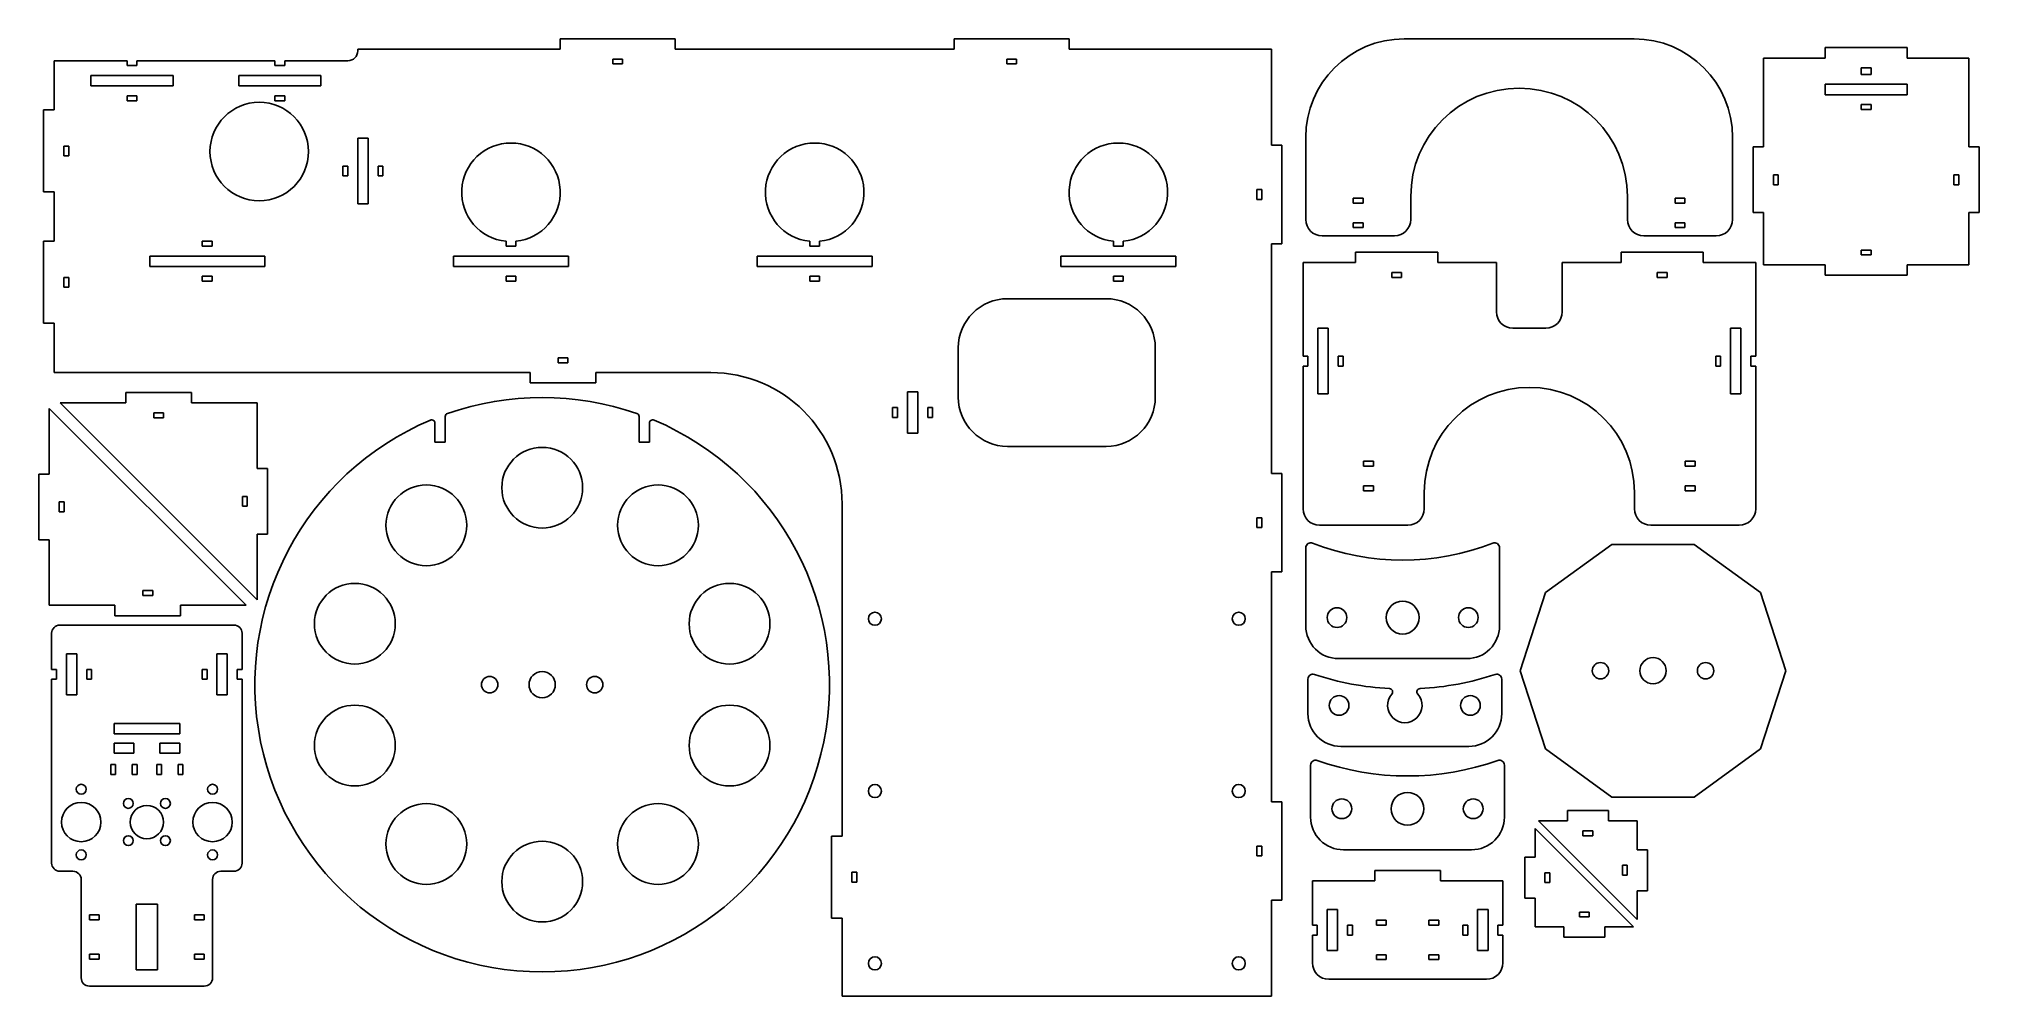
# Model space of a CAD drawing. Header units: millimetres. Extents: x 4 to 595, y 8 to 300.
import ezdxf

# ---------------------------------------------------------------- set-up
doc = ezdxf.new("R2010")
doc.units = ezdxf.units.MM

msp = doc.modelspace()

# ---------------------------------------------------------------- linework, layer by layer
at = {"color": 7, "linetype": 'Continuous', "lineweight": 25}
for p, q in [((100.9, 296.59), (100.9, 296.09)), ((162.55, 296.59), (100.9, 296.59)), ((162.55, 299.76), (162.55, 296.59)), ((197.55, 299.76), (162.55, 299.76)), ((197.55, 296.59), (197.55, 299.76)), ((282.55, 296.59), (197.55, 296.59)), ((282.55, 299.76), (282.55, 296.59)), ((317.55, 299.76), (282.55, 299.76)), ((317.55, 296.59), (317.55, 299.76)), ((379.2, 296.59), (317.55, 296.59)), ((379.2, 267.34), (379.2, 296.59)), ((489.6, 299.73), (419.6, 299.73)), ((547.78, 297.09), (547.78, 293.91)), ((572.78, 297.09), (547.78, 297.09)), ((572.78, 293.91), (572.78, 297.09)), ((30.65, 293.09), (8.4, 293.09)), ((8.4, 293.09), (8.4, 278.09)), ((30.65, 293.09), (30.65, 291.59)), ((30.65, 291.59), (33.65, 291.59)), ((33.65, 291.59), (33.65, 293.09)), ((75.65, 293.09), (33.65, 293.09)), ((75.65, 293.09), (75.65, 291.59)), ((75.65, 291.59), (78.65, 291.59)), ((78.65, 291.59), (78.65, 293.09)), ((97.9, 293.09), (78.65, 293.09)), ((181.55, 293.59), (178.55, 293.59)), ((178.55, 293.59), (178.55, 292.09)), ((178.55, 292.09), (181.55, 292.09)), ((181.55, 292.09), (181.55, 293.59)), ((301.55, 293.59), (298.55, 293.59)), ((298.55, 293.59), (298.55, 292.09)), ((298.55, 292.09), (301.55, 292.09)), ((301.55, 292.09), (301.55, 293.59)), ((547.78, 293.91), (529.03, 293.91)), ((529.03, 293.91), (529.03, 266.82)), ((558.78, 290.91), (558.78, 288.91)), ((561.78, 290.91), (558.78, 290.91)), ((561.78, 288.91), (561.78, 290.91)), ((591.53, 293.91), (572.78, 293.91)), ((591.53, 266.82), (591.53, 293.91)), ((44.65, 288.59), (19.65, 288.59)), ((19.65, 288.59), (19.65, 285.41)), ((19.65, 285.41), (44.65, 285.41)), ((44.65, 285.41), (44.65, 288.59)), ((89.65, 288.59), (64.65, 288.59)), ((64.65, 288.59), (64.65, 285.41)), ((64.65, 285.41), (89.65, 285.41)), ((89.65, 285.41), (89.65, 288.59)), ((572.78, 285.91), (547.78, 285.91)), ((547.78, 285.91), (547.78, 282.74)), ((558.78, 288.91), (561.78, 288.91)), ((572.78, 282.74), (572.78, 285.91)), ((5.22, 278.09), (5.22, 253.09)), ((8.4, 278.09), (5.22, 278.09)), ((33.65, 282.41), (30.65, 282.41)), ((30.65, 282.41), (30.65, 280.91)), ((30.65, 280.91), (33.65, 280.91)), ((33.65, 280.91), (33.65, 282.41)), ((78.65, 282.41), (75.65, 282.41)), ((75.65, 282.41), (75.65, 280.91)), ((75.65, 280.91), (78.65, 280.91)), ((78.65, 280.91), (78.65, 282.41)), ((547.78, 282.74), (572.78, 282.74)), ((561.78, 279.74), (558.78, 279.74)), ((558.78, 279.74), (558.78, 278.24)), ((558.78, 278.24), (561.78, 278.24)), ((561.78, 278.24), (561.78, 279.74)), ((12.9, 267.09), (11.4, 267.09)), ((11.4, 267.09), (11.4, 264.09)), ((12.9, 264.09), (12.9, 267.09)), ((104.07, 269.5), (100.9, 269.5)), ((100.9, 269.5), (100.9, 249.5)), ((104.07, 249.5), (104.07, 269.5)), ((382.37, 267.34), (379.2, 267.34)), ((382.37, 237.34), (382.37, 267.34)), ((389.6, 269.73), (389.6, 244.73)), ((519.6, 244.73), (519.6, 269.73)), ((525.86, 266.82), (525.86, 246.82)), ((529.03, 266.82), (525.86, 266.82)), ((594.71, 266.82), (591.53, 266.82)), ((594.71, 246.82), (594.71, 266.82)), ((11.4, 264.09), (12.9, 264.09)), ((97.9, 261), (96.4, 261)), ((96.4, 261), (96.4, 258)), ((97.9, 258), (97.9, 261)), ((108.57, 261), (107.07, 261)), ((107.07, 261), (107.07, 258)), ((108.57, 258), (108.57, 261)), ((96.4, 258), (97.9, 258)), ((107.07, 258), (108.57, 258)), ((533.53, 258.32), (532.03, 258.32)), ((532.03, 258.32), (532.03, 255.32)), ((532.03, 255.32), (533.53, 255.32)), ((533.53, 255.32), (533.53, 258.32)), ((588.53, 258.32), (587.03, 258.32)), ((587.03, 258.32), (587.03, 255.32)), ((587.03, 255.32), (588.53, 255.32)), ((588.53, 255.32), (588.53, 258.32)), ((5.22, 253.09), (8.4, 253.09)), ((8.4, 253.09), (8.4, 238.09)), ((100.9, 249.5), (104.07, 249.5)), ((376.2, 253.84), (374.7, 253.84)), ((374.7, 253.84), (374.7, 250.84)), ((374.7, 250.84), (376.2, 250.84)), ((376.2, 250.84), (376.2, 253.84)), ((407.1, 251.23), (404.1, 251.23)), ((404.1, 251.23), (404.1, 249.73)), ((404.1, 249.73), (407.1, 249.73)), ((407.1, 249.73), (407.1, 251.23)), ((421.6, 251.73), (421.6, 244.73)), ((487.6, 244.73), (487.6, 251.73)), ((505.1, 251.23), (502.1, 251.23)), ((502.1, 251.23), (502.1, 249.73)), ((502.1, 249.73), (505.1, 249.73)), ((505.1, 249.73), (505.1, 251.23)), ((407.1, 243.73), (404.1, 243.73)), ((404.1, 243.73), (404.1, 242.23)), ((407.1, 242.23), (407.1, 243.73)), ((505.1, 243.73), (502.1, 243.73)), ((502.1, 243.73), (502.1, 242.23)), ((505.1, 242.23), (505.1, 243.73)), ((525.86, 246.82), (529.03, 246.82)), ((529.03, 246.82), (529.03, 230.91)), ((591.53, 246.82), (594.71, 246.82)), ((591.53, 230.91), (591.53, 246.82)), ((5.22, 238.09), (5.22, 213.09)), ((8.4, 238.09), (5.22, 238.09)), ((56.55, 238.09), (53.55, 238.09)), ((53.55, 238.09), (53.55, 236.59)), ((53.55, 236.59), (56.55, 236.59)), ((56.55, 236.59), (56.55, 238.09)), ((146.05, 238.09), (146.05, 236.59)), ((146.05, 236.59), (149.05, 236.59)), ((149.05, 236.59), (149.05, 238.09)), ((238.55, 238.09), (238.55, 236.59)), ((238.55, 236.59), (241.55, 236.59)), ((241.55, 236.59), (241.55, 238.09)), ((331.05, 238.09), (331.05, 236.59)), ((331.05, 236.59), (334.05, 236.59)), ((334.05, 236.59), (334.05, 238.09)), ((379.2, 237.34), (382.37, 237.34)), ((379.2, 167.34), (379.2, 237.34)), ((394.6, 239.73), (416.6, 239.73)), ((404.1, 242.23), (407.1, 242.23)), ((492.6, 239.73), (514.6, 239.73)), ((502.1, 242.23), (505.1, 242.23)), ((72.55, 233.59), (37.55, 233.59)), ((37.55, 233.59), (37.55, 230.41)), ((72.55, 230.41), (72.55, 233.59)), ((165.05, 233.59), (130.05, 233.59)), ((130.05, 233.59), (130.05, 230.41)), ((165.05, 230.41), (165.05, 233.59)), ((257.55, 233.59), (222.55, 233.59)), ((222.55, 233.59), (222.55, 230.41)), ((257.55, 230.41), (257.55, 233.59)), ((350.05, 233.59), (315.05, 233.59)), ((315.05, 233.59), (315.05, 230.41)), ((350.05, 230.41), (350.05, 233.59)), ((388.79, 231.58), (388.79, 203.08)), ((404.79, 231.58), (388.79, 231.58)), ((404.79, 234.76), (404.79, 231.58)), ((429.79, 234.76), (404.79, 234.76)), ((429.79, 231.58), (429.79, 234.76)), ((447.71, 231.58), (429.79, 231.58)), ((447.71, 231.58), (447.71, 216.58)), ((467.71, 216.58), (467.71, 231.58)), ((485.64, 231.58), (467.71, 231.58)), ((485.64, 234.76), (485.64, 231.58)), ((510.64, 234.76), (485.64, 234.76)), ((510.64, 231.58), (510.64, 234.76)), ((526.64, 231.58), (510.64, 231.58)), ((526.64, 203.08), (526.64, 231.58)), ((529.03, 230.91), (547.78, 230.91)), ((547.78, 230.91), (547.78, 227.74)), ((561.78, 235.41), (558.78, 235.41)), ((558.78, 235.41), (558.78, 233.91)), ((558.78, 233.91), (561.78, 233.91)), ((561.78, 233.91), (561.78, 235.41)), ((572.78, 227.74), (572.78, 230.91)), ((572.78, 230.91), (591.53, 230.91)), ((12.9, 227.09), (11.4, 227.09)), ((11.4, 227.09), (11.4, 224.09)), ((12.9, 224.09), (12.9, 227.09)), ((37.55, 230.41), (72.55, 230.41)), ((56.55, 227.41), (53.55, 227.41)), ((53.55, 227.41), (53.55, 225.91)), ((53.55, 225.91), (56.55, 225.91)), ((56.55, 225.91), (56.55, 227.41)), ((130.05, 230.41), (165.05, 230.41)), ((149.05, 227.41), (146.05, 227.41)), ((146.05, 227.41), (146.05, 225.91)), ((146.05, 225.91), (149.05, 225.91)), ((149.05, 225.91), (149.05, 227.41)), ((222.55, 230.41), (257.55, 230.41)), ((241.55, 227.41), (238.55, 227.41)), ((238.55, 227.41), (238.55, 225.91)), ((238.55, 225.91), (241.55, 225.91)), ((241.55, 225.91), (241.55, 227.41)), ((315.05, 230.41), (350.05, 230.41)), ((334.05, 227.41), (331.05, 227.41)), ((331.05, 227.41), (331.05, 225.91)), ((331.05, 225.91), (334.05, 225.91)), ((334.05, 225.91), (334.05, 227.41)), ((418.79, 228.58), (415.79, 228.58)), ((415.79, 228.58), (415.79, 227.08)), ((415.79, 227.08), (418.79, 227.08)), ((418.79, 227.08), (418.79, 228.58)), ((499.64, 228.58), (496.64, 228.58)), ((496.64, 228.58), (496.64, 227.08)), ((496.64, 227.08), (499.64, 227.08)), ((499.64, 227.08), (499.64, 228.58)), ((547.78, 227.74), (572.78, 227.74)), ((11.4, 224.09), (12.9, 224.09)), ((328.8, 220.59), (298.8, 220.59)), ((5.22, 213.09), (8.4, 213.09)), ((8.4, 213.09), (8.4, 198.09)), ((396.46, 211.58), (393.29, 211.58)), ((393.29, 211.58), (393.29, 191.58)), ((396.46, 191.58), (396.46, 211.58)), ((452.71, 211.58), (462.71, 211.58)), ((522.14, 211.58), (518.96, 211.58)), ((518.96, 211.58), (518.96, 191.58)), ((522.14, 191.58), (522.14, 211.58)), ((164.9, 202.59), (161.9, 202.59)), ((161.9, 202.59), (161.9, 201.09)), ((161.9, 201.09), (164.9, 201.09)), ((164.9, 201.09), (164.9, 202.59)), ((283.8, 205.59), (283.8, 190.59)), ((343.8, 190.59), (343.8, 205.59)), ((390.29, 203.08), (388.79, 203.08)), ((390.29, 200.08), (390.29, 203.08)), ((400.96, 203.08), (399.46, 203.08)), ((399.46, 203.08), (399.46, 200.08)), ((400.96, 200.08), (400.96, 203.08)), ((515.96, 203.08), (514.46, 203.08)), ((514.46, 203.08), (514.46, 200.08)), ((515.96, 200.08), (515.96, 203.08)), ((526.64, 203.08), (525.14, 203.08)), ((525.14, 203.08), (525.14, 200.08)), ((8.4, 198.09), (153.4, 198.09)), ((153.4, 198.09), (153.4, 194.91)), ((173.4, 194.91), (173.4, 198.09)), ((173.4, 198.09), (208.4, 198.09)), ((388.79, 200.08), (390.29, 200.08)), ((388.79, 200.08), (388.79, 156.58)), ((399.46, 200.08), (400.96, 200.08)), ((514.46, 200.08), (515.96, 200.08)), ((525.14, 200.08), (526.64, 200.08)), ((526.64, 156.58), (526.64, 200.08)), ((30.25, 192.01), (30.25, 188.84)), ((50.25, 192.01), (30.25, 192.01)), ((50.25, 188.84), (50.25, 192.01)), ((153.4, 194.91), (173.4, 194.91)), ((271.47, 192.16), (268.3, 192.16)), ((268.3, 192.16), (268.3, 179.66)), ((271.47, 179.66), (271.47, 192.16)), ((393.29, 191.58), (396.46, 191.58)), ((518.96, 191.58), (522.14, 191.58)), ((66.94, 127.17), (6.94, 187.17)), ((6.94, 187.17), (6.94, 167.17)), ((10.25, 188.84), (70.25, 128.84)), ((30.25, 188.84), (10.25, 188.84)), ((41.75, 185.84), (38.75, 185.84)), ((38.75, 185.84), (38.75, 184.34)), ((38.75, 184.34), (41.75, 184.34)), ((41.75, 184.34), (41.75, 185.84)), ((70.25, 188.84), (50.25, 188.84)), ((70.25, 168.84), (70.25, 188.84)), ((127.57, 176.88), (127.57, 184.68)), ((186.57, 184.68), (186.57, 176.88)), ((265.3, 187.41), (263.8, 187.41)), ((263.8, 187.41), (263.8, 184.41)), ((263.8, 184.41), (265.3, 184.41)), ((265.3, 184.41), (265.3, 187.41)), ((275.97, 187.41), (274.47, 187.41)), ((274.47, 187.41), (274.47, 184.41)), ((274.47, 184.41), (275.97, 184.41)), ((275.97, 184.41), (275.97, 187.41)), ((124.39, 182.68), (124.39, 176.88)), ((189.74, 176.88), (189.74, 182.68)), ((268.3, 179.66), (271.47, 179.66)), ((124.39, 176.88), (127.57, 176.88)), ((186.57, 176.88), (189.74, 176.88)), ((298.8, 175.59), (328.8, 175.59)), ((3.76, 167.17), (3.76, 147.17)), ((6.94, 167.17), (3.76, 167.17)), ((73.43, 168.84), (70.25, 168.84)), ((73.43, 148.84), (73.43, 168.84)), ((382.37, 167.34), (379.2, 167.34)), ((382.37, 137.34), (382.37, 167.34)), ((410.21, 171.08), (407.21, 171.08)), ((407.21, 171.08), (407.21, 169.58)), ((407.21, 169.58), (410.21, 169.58)), ((410.21, 169.58), (410.21, 171.08)), ((508.21, 171.08), (505.21, 171.08)), ((505.21, 171.08), (505.21, 169.58)), ((505.21, 169.58), (508.21, 169.58)), ((508.21, 169.58), (508.21, 171.08)), ((65.75, 160.34), (65.75, 157.34)), ((67.25, 160.34), (65.75, 160.34)), ((67.25, 157.34), (67.25, 160.34)), ((410.21, 163.58), (407.21, 163.58)), ((407.21, 163.58), (407.21, 162.08)), ((407.21, 162.08), (410.21, 162.08)), ((410.21, 162.08), (410.21, 163.58)), ((425.71, 161.58), (425.71, 156.58)), ((489.71, 156.58), (489.71, 161.58)), ((508.21, 163.58), (505.21, 163.58)), ((505.21, 163.58), (505.21, 162.08)), ((505.21, 162.08), (508.21, 162.08)), ((508.21, 162.08), (508.21, 163.58)), ((11.44, 158.67), (9.94, 158.67)), ((9.94, 158.67), (9.94, 155.67)), ((9.94, 155.67), (11.44, 155.67)), ((11.44, 155.67), (11.44, 158.67)), ((65.75, 157.34), (67.25, 157.34)), ((248.4, 158.09), (248.4, 56.84)), ((376.2, 153.84), (374.7, 153.84)), ((374.7, 153.84), (374.7, 150.84)), ((376.2, 150.84), (376.2, 153.84)), ((70.25, 148.84), (73.43, 148.84)), ((70.25, 128.84), (70.25, 148.84)), ((374.7, 150.84), (376.2, 150.84)), ((393.79, 151.58), (420.71, 151.58)), ((494.71, 151.58), (521.64, 151.58)), ((3.76, 147.17), (6.94, 147.17)), ((6.94, 147.17), (6.94, 127.17)), ((389.63, 144.74), (389.63, 120.93)), ((448.63, 120.93), (448.63, 144.74)), ((482.86, 145.74), (462.62, 131.04)), ((507.87, 145.74), (482.86, 145.74)), ((528.12, 131.04), (507.87, 145.74)), ((379.2, 137.34), (382.37, 137.34)), ((379.2, 67.34), (379.2, 137.34)), ((38.44, 131.67), (35.44, 131.67)), ((35.44, 131.67), (35.44, 130.17)), ((35.44, 130.17), (38.44, 130.17)), ((38.44, 130.17), (38.44, 131.67)), ((462.62, 131.04), (454.88, 107.24)), ((535.85, 107.24), (528.12, 131.04)), ((6.94, 127.17), (26.94, 127.17)), ((26.94, 127.17), (26.94, 123.99)), ((46.94, 123.99), (46.94, 127.17)), ((46.94, 127.17), (66.94, 127.17)), ((7.67, 118.65), (7.67, 107.65)), ((63.17, 121.15), (10.17, 121.15)), ((26.94, 123.99), (46.94, 123.99)), ((65.67, 107.65), (65.67, 118.65)), ((15.34, 112.4), (12.17, 112.4)), ((12.17, 112.4), (12.17, 99.9)), ((15.34, 99.9), (15.34, 112.4)), ((61.17, 112.4), (57.99, 112.4)), ((57.99, 112.4), (57.99, 99.9)), ((61.17, 99.9), (61.17, 112.4)), ((9.17, 107.65), (7.67, 107.65)), ((9.17, 104.65), (9.17, 107.65)), ((19.84, 107.65), (18.34, 107.65)), ((18.34, 107.65), (18.34, 104.65)), ((19.84, 104.65), (19.84, 107.65)), ((54.99, 107.65), (53.49, 107.65)), ((53.49, 107.65), (53.49, 104.65)), ((54.99, 104.65), (54.99, 107.65)), ((65.67, 107.65), (64.17, 107.65)), ((64.17, 107.65), (64.17, 104.65)), ((399.63, 110.93), (438.63, 110.93)), ((454.88, 107.24), (462.62, 83.45)), ((528.12, 83.45), (535.85, 107.24)), ((7.67, 104.65), (9.17, 104.65)), ((7.67, 104.65), (7.67, 48.65)), ((18.34, 104.65), (19.84, 104.65)), ((53.49, 104.65), (54.99, 104.65)), ((64.17, 104.65), (65.67, 104.65)), ((65.67, 48.65), (65.67, 104.65)), ((390.28, 104.69), (390.28, 94.17)), ((449.28, 94.17), (449.28, 104.69)), ((12.17, 99.9), (15.34, 99.9)), ((57.99, 99.9), (61.17, 99.9)), ((46.67, 91.15), (26.67, 91.15)), ((26.67, 91.15), (26.67, 87.98)), ((46.67, 87.98), (46.67, 91.15)), ((26.67, 87.98), (46.67, 87.98)), ((32.67, 85.15), (26.67, 85.15)), ((26.67, 85.15), (26.67, 82.15)), ((32.67, 82.15), (32.67, 85.15)), ((46.67, 85.15), (40.67, 85.15)), ((40.67, 85.15), (40.67, 82.15)), ((46.67, 82.15), (46.67, 85.15)), ((400.28, 84.17), (439.28, 84.17)), ((462.62, 83.45), (482.86, 68.74)), ((507.87, 68.74), (528.12, 83.45)), ((27.17, 78.65), (25.67, 78.65)), ((25.67, 78.65), (25.67, 75.65)), ((26.67, 82.15), (32.67, 82.15)), ((27.17, 75.65), (27.17, 78.65)), ((33.67, 78.65), (32.17, 78.65)), ((32.17, 78.65), (32.17, 75.65)), ((33.67, 75.65), (33.67, 78.65)), ((41.17, 78.65), (39.67, 78.65)), ((39.67, 78.65), (39.67, 75.65)), ((40.67, 82.15), (46.67, 82.15)), ((41.17, 75.65), (41.17, 78.65)), ((47.67, 78.65), (46.17, 78.65)), ((46.17, 78.65), (46.17, 75.65)), ((47.67, 75.65), (47.67, 78.65)), ((391.1, 78.49), (391.1, 62.68)), ((450.1, 62.68), (450.1, 78.49)), ((25.67, 75.65), (27.17, 75.65)), ((32.17, 75.65), (33.67, 75.65)), ((39.67, 75.65), (41.17, 75.65)), ((46.17, 75.65), (47.67, 75.65)), ((382.37, 67.34), (379.2, 67.34)), ((382.37, 37.34), (382.37, 67.34)), ((482.86, 68.74), (507.87, 68.74)), ((489.47, 29.22), (459.47, 59.22)), ((459.47, 59.22), (459.47, 50.47)), ((460.53, 61.48), (490.53, 31.48)), ((469.28, 61.48), (460.53, 61.48)), ((469.28, 64.65), (469.28, 61.48)), ((481.78, 64.65), (469.28, 64.65)), ((481.78, 61.48), (481.78, 64.65)), ((490.53, 61.48), (481.78, 61.48)), ((490.53, 52.73), (490.53, 61.48)), ((245.22, 56.84), (245.22, 31.84)), ((248.4, 56.84), (245.22, 56.84)), ((376.2, 53.84), (374.7, 53.84)), ((374.7, 53.84), (374.7, 50.84)), ((376.2, 50.84), (376.2, 53.84)), ((477.03, 58.48), (474.03, 58.48)), ((474.03, 58.48), (474.03, 56.98)), ((474.03, 56.98), (477.03, 56.98)), ((477.03, 56.98), (477.03, 58.48)), ((374.7, 50.84), (376.2, 50.84)), ((401.1, 52.68), (440.1, 52.68)), ((456.3, 50.47), (456.3, 37.97)), ((459.47, 50.47), (456.3, 50.47)), ((486.03, 47.98), (486.03, 44.98)), ((487.53, 47.98), (486.03, 47.98)), ((487.53, 44.98), (487.53, 47.98)), ((493.71, 52.73), (490.53, 52.73)), ((493.71, 40.23), (493.71, 52.73)), ((10.17, 46.15), (14.17, 46.15)), ((16.67, 43.65), (16.67, 13.65)), ((56.67, 13.65), (56.67, 43.65)), ((59.17, 46.15), (63.17, 46.15)), ((252.9, 45.84), (251.4, 45.84)), ((251.4, 45.84), (251.4, 42.84)), ((251.4, 42.84), (252.9, 42.84)), ((252.9, 42.84), (252.9, 45.84)), ((410.63, 43.23), (391.63, 43.23)), ((391.63, 43.23), (391.63, 29.73)), ((410.63, 46.41), (410.63, 43.23)), ((430.63, 46.41), (410.63, 46.41)), ((430.63, 43.23), (430.63, 46.41)), ((449.63, 43.23), (430.63, 43.23)), ((449.63, 29.73), (449.63, 43.23)), ((463.97, 45.72), (462.47, 45.72)), ((462.47, 45.72), (462.47, 42.72)), ((462.47, 42.72), (463.97, 42.72)), ((463.97, 42.72), (463.97, 45.72)), ((486.03, 44.98), (487.53, 44.98)), ((39.92, 36.15), (33.42, 36.15)), ((33.42, 36.15), (33.42, 16.15)), ((39.92, 16.15), (39.92, 36.15)), ((379.2, 37.34), (382.37, 37.34)), ((379.2, 8.09), (379.2, 37.34)), ((456.3, 37.97), (459.47, 37.97)), ((459.47, 37.97), (459.47, 29.22)), ((490.53, 40.23), (493.71, 40.23)), ((490.53, 31.48), (490.53, 40.23)), ((22.17, 32.9), (19.17, 32.9)), ((19.17, 32.9), (19.17, 31.4)), ((19.17, 31.4), (22.17, 31.4)), ((22.17, 31.4), (22.17, 32.9)), ((54.17, 32.9), (51.17, 32.9)), ((51.17, 32.9), (51.17, 31.4)), ((51.17, 31.4), (54.17, 31.4)), ((54.17, 31.4), (54.17, 32.9)), ((245.22, 31.84), (248.4, 31.84)), ((248.4, 31.84), (248.4, 8.09)), ((393.13, 29.73), (391.63, 29.73)), ((393.13, 26.73), (393.13, 29.73)), ((399.3, 34.48), (396.13, 34.48)), ((396.13, 34.48), (396.13, 21.98)), ((399.3, 21.98), (399.3, 34.48)), ((403.8, 29.73), (402.3, 29.73)), ((402.3, 29.73), (402.3, 26.73)), ((403.8, 26.73), (403.8, 29.73)), ((414.13, 31.23), (411.13, 31.23)), ((411.13, 31.23), (411.13, 29.73)), ((411.13, 29.73), (414.13, 29.73)), ((414.13, 29.73), (414.13, 31.23)), ((430.13, 31.23), (427.13, 31.23)), ((427.13, 31.23), (427.13, 29.73)), ((427.13, 29.73), (430.13, 29.73)), ((430.13, 29.73), (430.13, 31.23)), ((438.95, 29.73), (437.45, 29.73)), ((437.45, 29.73), (437.45, 26.73)), ((438.95, 26.73), (438.95, 29.73)), ((445.13, 34.48), (441.95, 34.48)), ((441.95, 34.48), (441.95, 21.98)), ((445.13, 21.98), (445.13, 34.48)), ((449.63, 29.73), (448.13, 29.73)), ((448.13, 29.73), (448.13, 26.73)), ((475.97, 33.72), (472.97, 33.72)), ((472.97, 33.72), (472.97, 32.22)), ((472.97, 32.22), (475.97, 32.22)), ((475.97, 32.22), (475.97, 33.72)), ((391.63, 26.73), (393.13, 26.73)), ((391.63, 26.73), (391.63, 18.23)), ((402.3, 26.73), (403.8, 26.73)), ((437.45, 26.73), (438.95, 26.73)), ((448.13, 26.73), (449.63, 26.73)), ((449.63, 18.23), (449.63, 26.73)), ((459.47, 29.22), (468.22, 29.22)), ((468.22, 29.22), (468.22, 26.04)), ((468.22, 26.04), (480.72, 26.04)), ((480.72, 26.04), (480.72, 29.22)), ((480.72, 29.22), (489.47, 29.22)), ((22.17, 20.9), (19.17, 20.9)), ((19.17, 20.9), (19.17, 19.4)), ((19.17, 19.4), (22.17, 19.4)), ((22.17, 19.4), (22.17, 20.9)), ((54.17, 20.9), (51.17, 20.9)), ((51.17, 20.9), (51.17, 19.4)), ((51.17, 19.4), (54.17, 19.4)), ((54.17, 19.4), (54.17, 20.9)), ((396.13, 21.98), (399.3, 21.98)), ((414.13, 20.73), (411.13, 20.73)), ((411.13, 20.73), (411.13, 19.23)), ((411.13, 19.23), (414.13, 19.23)), ((414.13, 19.23), (414.13, 20.73)), ((430.13, 20.73), (427.13, 20.73)), ((427.13, 20.73), (427.13, 19.23)), ((427.13, 19.23), (430.13, 19.23)), ((430.13, 19.23), (430.13, 20.73)), ((441.95, 21.98), (445.13, 21.98)), ((33.42, 16.15), (39.92, 16.15)), ((396.63, 13.23), (444.63, 13.23)), ((19.17, 11.15), (54.17, 11.15)), ((248.4, 8.09), (379.2, 8.09))]:
    msp.add_line(p, q, dxfattribs=at)
for centre, radius in [((70.9, 265.41), 15), ((157.07, 163), 12.3), ((121.8, 151.55), 12.3), ((192.34, 151.55), 12.3), ((100.01, 121.55), 12.3), ((214.13, 121.55), 12.3), ((258.4, 123.09), 2), ((369.2, 123.09), 2), ((399.13, 123.43), 3), ((419.13, 123.43), 5), ((439.13, 123.43), 3), ((157.07, 103), 4), ((479.37, 107.24), 2.5), ((495.37, 107.24), 4), ((511.37, 107.24), 2.5), ((141.07, 103), 2.5), ((173.07, 103), 2.5), ((100.01, 84.46), 12.3), ((214.13, 84.46), 12.3), ((399.78, 96.67), 3), ((439.78, 96.67), 3), ((16.67, 71.15), 1.5), ((56.67, 71.15), 1.5), ((258.4, 70.59), 2), ((369.2, 70.59), 2), ((16.67, 61.15), 6), ((31.01, 66.81), 1.5), ((36.67, 61.15), 5.08), ((42.33, 66.81), 1.5), ((56.67, 61.15), 6), ((121.8, 54.46), 12.3), ((192.34, 54.46), 12.3), ((400.6, 65.18), 3), ((420.6, 65.18), 5), ((440.6, 65.18), 3), ((31.01, 55.49), 1.5), ((42.33, 55.49), 1.5), ((157.07, 43), 12.3), ((16.67, 51.15), 1.5), ((56.67, 51.15), 1.5), ((258.4, 18.09), 2), ((369.2, 18.09), 2)]:
    msp.add_circle(centre, radius, dxfattribs=at)
for centre, radius, start, end in [((97.9, 296.09), 3, 270, 0), ((419.6, 269.73), 30, 90, 180), ((489.6, 269.73), 30, 0, 90), ((454.6, 251.73), 33, 0, 180), ((147.55, 253.01), 15, 275.73917, 264.26083), ((240.05, 253.01), 15, 275.73917, 264.26083), ((332.55, 253.01), 15, 275.73917, 264.26083), ((394.6, 244.73), 5, 180, 270), ((416.6, 244.73), 5, 270, 0), ((492.6, 244.73), 5, 180, 270), ((514.6, 244.73), 5, 270, 0), ((298.8, 205.59), 15, 90, 180), ((328.8, 205.59), 15, 0, 90), ((452.71, 216.58), 5, 180, 270), ((462.71, 216.58), 5, 270, 0), ((208.4, 158.09), 40, 0, 90), ((157.07, 103), 87.5, 70.7628, 109.2372), ((298.8, 190.59), 15, 180, 270), ((328.8, 190.59), 15, 270, 0), ((457.71, 161.58), 32, 0, 180), ((157.07, 103), 87.5, 112.91135, 67.08865), ((123.39, 182.68), 1, 0, 112.91135), ((128.57, 184.68), 1, 109.2372, 180), ((185.57, 184.68), 1, 0, 70.7628), ((190.74, 182.68), 1, 67.08865, 180), ((393.79, 156.58), 5, 180, 270), ((420.71, 156.58), 5, 270, 0), ((494.71, 156.58), 5, 180, 270), ((521.64, 156.58), 5, 270, 0), ((391.13, 144.74), 1.5, 68.53006, 180), ((419.13, 215.93), 75, 248.53006, 291.46994), ((447.13, 144.74), 1.5, 0, 111.46994), ((10.17, 118.65), 2.5, 90, 180), ((63.17, 118.65), 2.5, 0, 90), ((399.63, 120.93), 10, 180, 270), ((438.63, 120.93), 10, 270, 0), ((391.78, 104.69), 1.5, 71.66293, 180), ((419.78, 189.17), 87.5, 251.66293, 266.95852), ((415.08, 100.79), 1, 318.70425, 86.95852), ((424.47, 100.79), 1, 93.04148, 221.29575), ((419.78, 189.17), 87.5, 273.04148, 288.33707), ((447.78, 104.69), 1.5, 0, 108.33707), ((419.78, 96.67), 5.25, 138.70425, 41.29575), ((400.28, 94.17), 10, 180, 270), ((439.28, 94.17), 10, 270, 0), ((392.6, 78.49), 1.5, 70.52878, 180), ((420.6, 157.68), 82.5, 250.52878, 289.47122), ((448.6, 78.49), 1.5, 0, 109.47122), ((401.1, 62.68), 10, 180, 270), ((440.1, 62.68), 10, 270, 0), ((10.17, 48.65), 2.5, 180, 270), ((63.17, 48.65), 2.5, 270, 0), ((14.17, 43.65), 2.5, 0, 90), ((59.17, 43.65), 2.5, 90, 180), ((396.63, 18.23), 5, 180, 270), ((444.63, 18.23), 5, 270, 0), ((19.17, 13.65), 2.5, 180, 270), ((54.17, 13.65), 2.5, 270, 0)]:
    msp.add_arc(centre, radius, start, end, dxfattribs=at)

doc.saveas('drawing.dxf')
